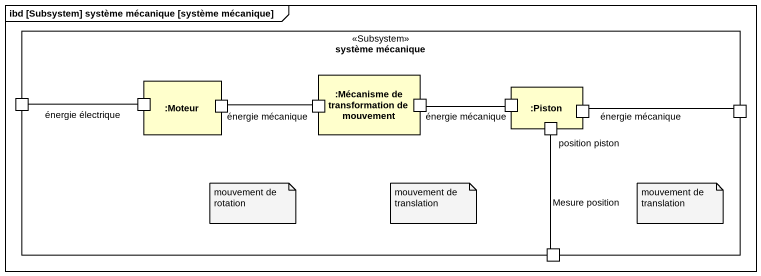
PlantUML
@startuml
mainframe ibd [Subsystem] système mécanique [système mécanique]
rectangle "système mécanique" as système_mécanique <<Subsystem>> {
  rectangle ":Moteur" as Moteur {
    port " " as port2
    port " " as port3
  }
  rectangle ":Mécanisme de transformation de mouvement" as Mécanisme_de_transformation {
    port " " as port4
    port " " as port5
  }
  port " " as port1
  rectangle ":Piston" as Piston {
    port " " as port6
    port "position piston" as position_piston
    port " " as port7
  }
  port " " as port8
  port " " as port9
}
port1 -right- port2 : énergie électrique
port4 -left- port3 : énergie mécanique
port6 -left- port5 : énergie mécanique
position_piston -- port9 : Mesure position
port7 -right- port8 : énergie mécanique
note as N1
  mouvement de rotation
end note
note as N2
  mouvement de translation
end note
note as N3
  mouvement de translation
end note
@enduml
